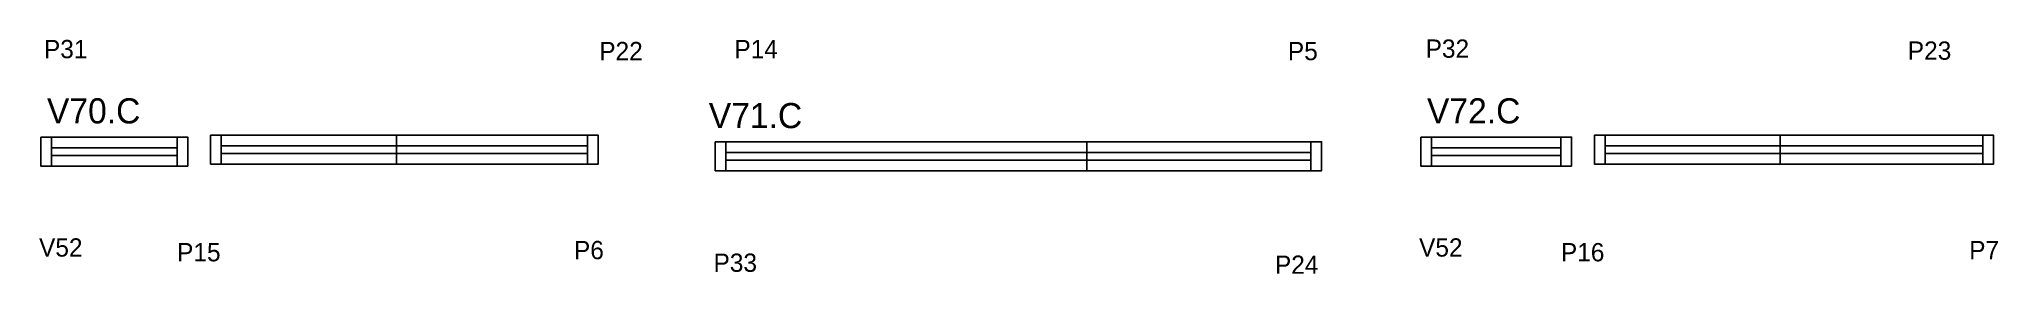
# Model space of a CAD drawing. Header units: metres. Extents: x 4104 to 5389, y -1152 to -998.
import ezdxf

# ---------------------------------------------------------------- set-up
doc = ezdxf.new("R2010")
doc.units = ezdxf.units.M
for name, color, linetype in [('5', 7, 'Continuous'), ('NOMENCLATURA', 7, 'Continuous'), ('Painéis', 7, 'Continuous'), ('SARR_2.2x7', 7, 'Continuous')]:
    doc.layers.add(name, color=color, linetype=linetype)

msp = doc.modelspace()

# ---------------------------------------------------------------- linework, layer by layer
at = {"layer": 'Painéis', "color": 7, "lineweight": 25}
msp.add_line((4791.4, -1084.4), (4791.4, -1065.4), dxfattribs=at)
for points in [[(4104.7, -1062.4), (4104.7, -1081.4), (4201.2, -1081.4), (4201.2, -1062.4), (4104.7, -1062.4)], [(4547.4, -1065.4), (4547.4, -1084.4), (4945.4, -1084.4), (4945.4, -1065.4), (4547.4, -1065.4)], [(5010.5, -1062.4), (5010.5, -1081.4), (5109.5, -1081.4), (5109.5, -1062.4), (5010.5, -1062.4)]]:
    msp.add_lwpolyline(points, dxfattribs=at)
for points in [[(4338.2, -1080.1), (4216.2, -1080.1), (4216.2, -1061.1), (4338.2, -1061.1)], [(4338.2, -1061.1), (4470.7, -1061.1), (4470.7, -1080.1), (4338.2, -1080.1)], [(5246.5, -1080.1), (5124.5, -1080.1), (5124.5, -1061.1), (5246.5, -1061.1)], [(5246.5, -1061.1), (5386.5, -1061.1), (5386.5, -1080.1), (5246.5, -1080.1)]]:
    msp.add_lwpolyline(points, close=True, dxfattribs=at)
at = {"layer": 'SARR_2.2x7', "color": 7, "lineweight": 25}
for p, q in [((4111.7, -1062.4), (4111.7, -1081.4)), ((4194.2, -1062.4), (4194.2, -1081.4)), ((4223.2, -1061.1), (4223.2, -1080.1)), ((4463.7, -1061.1), (4463.7, -1080.1)), ((4554.4, -1065.4), (4554.4, -1084.4)), ((4938.4, -1065.4), (4938.4, -1084.4)), ((5017.5, -1062.4), (5017.5, -1081.4)), ((5102.5, -1062.4), (5102.5, -1081.4)), ((5131.5, -1061.1), (5131.5, -1080.1)), ((5379.5, -1061.1), (5379.5, -1080.1)), ((4194.2, -1069.4), (4111.7, -1069.4)), ((4111.7, -1074.4), (4194.2, -1074.4)), ((4338.2, -1068.1), (4223.2, -1068.1)), ((4223.2, -1073.1), (4338.2, -1073.1)), ((4463.7, -1068.1), (4338.2, -1068.1)), ((4338.2, -1073.1), (4463.7, -1073.1)), ((4791.4, -1072.4), (4554.4, -1072.4)), ((4554.4, -1077.4), (4791.4, -1077.4)), ((4938.4, -1072.4), (4791.4, -1072.4)), ((4791.4, -1077.4), (4938.4, -1077.4)), ((5102.5, -1069.4), (5017.5, -1069.4)), ((5017.5, -1074.4), (5102.5, -1074.4)), ((5246.5, -1068.1), (5131.5, -1068.1)), ((5131.5, -1073.1), (5246.5, -1073.1)), ((5379.5, -1068.1), (5246.5, -1068.1)), ((5246.5, -1073.1), (5379.5, -1073.1))]:
    msp.add_line(p, q, dxfattribs=at)

# ---------------------------------------------------------------- texts
at = {"layer": '5', "color": 7, "lineweight": 25}
for s, p in [('P31', (4106.8, -1010.6)), ('P22', (4471.3, -1011.9)), ('P14', (4560, -1010.6)), ('P5', (4923.3, -1011.9)), ('P32', (5013.7, -1010.3)), ('P23', (5330.2, -1011.6)), ('V52', (4103.6, -1140.8)), ('P6', (4454.7, -1142.5)), ('V52', (5009.4, -1140.8)), ('P7', (5370.5, -1142.5)), ('P15', (4194.2, -1143.9)), ('P33', (4546.3, -1150.8)), ('P24', (4914.8, -1152.1)), ('P16', (5102.5, -1143.9))]:
    msp.add_text(s, height=12, dxfattribs=at).set_placement(p)
at = {"layer": 'NOMENCLATURA', "color": 7, "lineweight": 25}
for s, p in [('V70.C', (4108.8, -1053.4)), ('V71.C', (4543.2, -1056.5)), ('V72.C', (5014.6, -1053.4))]:
    msp.add_text(s, height=16.5, dxfattribs=at).set_placement(p)

doc.saveas('drawing.dxf')
